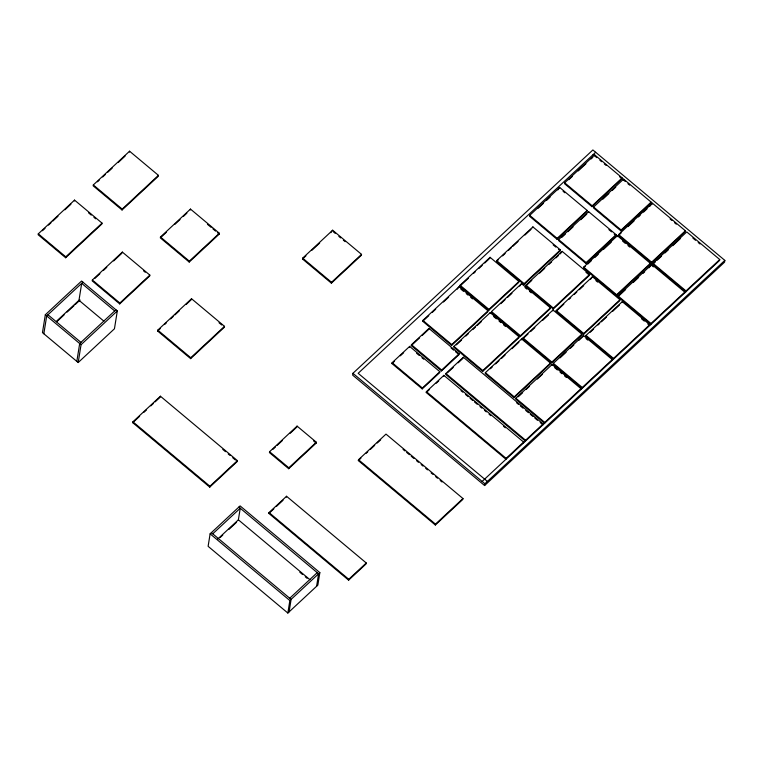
<?xml version="1.0" encoding="UTF-8"?>
<svg xmlns="http://www.w3.org/2000/svg" width="763" height="763" viewBox="0 0 763 763"><rect width="100%" height="100%" fill="white"/><g stroke="black" fill="none" stroke-linecap="round" stroke-linejoin="round"><path stroke-width="1.14" d="M38.293 233.84L38.15 234.737L65.647 257.741L101.889 224.007L102.032 223.111L74.536 200.106L38.293 233.84L65.79 256.845L65.647 257.741M45.322 314.776L42.461 332.62L78.207 362.53L114.45 328.786L117.311 310.951L81.565 281.042L45.322 314.776L81.059 344.685L78.207 362.53M43.834 333.765L46.696 315.93L82.938 282.186M74.392 201.003L74.536 200.106M93.324 184.942L93.181 185.829L122.051 209.987L158.294 176.253L158.437 175.356L129.567 151.208L93.324 184.942L122.194 209.1L122.051 209.987M78.837 301.194L81.689 283.35L114.679 310.961M76.834 361.376L79.686 343.531L115.928 309.797M92.361 280.011L92.218 280.898L119.705 303.903L149.701 275.987L149.844 275.1L122.357 252.086L92.361 280.011L119.848 303.016L119.705 303.903M129.424 152.095L129.567 151.208M122.214 252.982L122.357 252.086M160.478 237.007L160.335 237.894L189.205 262.052L219.2 234.136L219.343 233.24L190.473 209.081L160.478 237.007L189.348 261.156L189.205 262.052M132.772 422.702L132.915 421.805L160.411 396.216L237.398 460.633L237.255 461.52L209.758 487.118L132.772 422.702L139.648 416.302M157.636 331.028L157.779 330.131L191.523 298.724L224.513 326.335L224.37 327.222L190.626 358.629L157.636 331.028L160.23 328.615M160.411 396.216L160.268 397.103L155.108 401.901M190.33 209.978L190.473 209.081M191.523 298.724L191.379 299.621L186.191 304.447M190.626 358.629L190.769 357.742L224.513 326.335M209.758 487.118L209.901 486.222L237.398 460.633M210.121 533.833L208.118 546.318L287.851 613.042L317.847 585.116L319.85 572.631L240.107 505.907L210.121 533.833L289.854 600.548L287.851 613.042M217.76 539.012L238.38 519.822L240.24 508.225L212.743 533.814M269.577 451.706L269.434 452.593L288.681 468.701L316.178 443.103L316.321 442.216L297.074 426.107L269.577 451.706L288.824 467.805L288.681 468.701M302.529 259.029L302.663 258.132L332.658 230.216L361.528 254.365L361.385 255.262L331.39 283.178L302.529 259.029L305.953 255.834M268.891 513.451L269.034 512.555L286.535 496.274L366.269 562.989L366.126 563.876L348.624 580.166L268.891 513.451L273.888 508.797M296.931 427.003L297.074 426.107M286.392 497.161L286.535 496.274M332.658 230.216L330.808 232.696M331.39 283.178L331.533 282.291L361.528 254.365M289.101 611.878L291.104 599.384L211.37 532.669M316.597 586.28L318.591 573.795L238.857 507.071M352.916 373.317L352.63 375.1L484.6 485.535L724.564 262.176L724.85 260.393L592.88 149.958L352.916 373.317L484.886 483.752L484.6 485.535M358.352 460.594L358.496 459.707L385.992 434.109L462.969 498.535L462.836 499.422L435.339 525.02L358.352 460.594L360.928 458.201M348.624 580.166L348.767 579.279L366.269 562.989M391.991 363.589L392.134 362.692L409.626 346.412L439.869 371.715L439.726 372.602L422.235 388.892L391.991 363.589L394.49 361.261M409.483 347.299L409.626 346.412M411.295 345.62L411.438 344.723L428.93 328.433L459.173 353.746L459.03 354.633L441.539 370.923L411.295 345.62L419.621 337.856M422.74 321.29L422.883 320.403L459.135 286.669L487.996 310.818L487.853 311.714L451.61 345.448L422.74 321.29L428.787 315.672M428.93 328.433L428.787 329.33L422.12 335.529M422.235 388.892L422.378 388.005L439.869 371.715M523.618 442.082L506.127 458.363L505.983 459.259L426.25 392.535L426.393 391.648L443.885 375.358L523.618 442.082L523.475 442.969M441.539 370.923L441.682 370.026L459.173 353.746M443.742 376.254L443.885 375.358M459.135 286.669L457.266 289.167M445.859 373.527L445.716 374.423L525.449 441.138L525.593 440.241L543.094 423.961L463.36 357.237L445.859 373.527L525.593 440.241M459.927 286.135L460.07 285.238L490.065 257.322L518.935 281.48L518.792 282.367L488.797 310.293L459.927 286.135L468.501 278.161M451.61 345.448L451.753 344.561L487.996 310.818M453.937 346.383L453.804 347.279L482.664 371.438L518.916 337.704L519.059 336.807L490.189 312.649L453.937 346.383L482.807 370.541L482.664 371.438M435.339 525.02L435.482 524.124L462.969 498.535M463.217 358.133L463.36 357.237M489.922 258.218L490.065 257.322M496.522 261.528L496.656 260.631L532.908 226.897L560.395 249.902L560.252 250.798L524.009 284.532L496.522 261.528L498.239 259.916M488.797 310.293L488.94 309.396L518.935 281.48M490.046 313.545L490.189 312.649M491.525 311.562L491.382 312.458L520.252 336.617L550.247 308.691L550.39 307.804L521.52 283.645L491.525 311.562L520.395 335.72L520.252 336.617M485.373 372.687L485.23 373.574L514.1 397.733L550.342 363.999L550.485 363.102L521.615 338.953L485.373 372.687L514.243 396.846L514.1 397.733M529.694 215.366L529.551 216.263L557.038 239.267L587.033 211.351L587.176 210.454L559.689 187.45L529.694 215.366L557.181 238.38L557.038 239.267M521.52 283.645L519.67 286.135M532.765 227.784L532.908 226.897M524.009 284.532L524.152 283.636L560.395 249.902M525.907 285.104L525.764 285.991L553.261 309.005L589.503 275.262L589.646 274.375L562.15 251.37L525.907 285.104L553.404 308.109L553.261 309.005M521.472 339.84L521.615 338.953M522.865 338.801L523.008 337.904L553.003 309.988L581.873 334.146L581.73 335.033L551.735 362.959L522.865 338.801L528.006 334.013M515.874 398.257L515.731 399.154L544.601 423.312L544.744 422.416L580.986 388.682L552.116 364.523L515.874 398.257L544.744 422.416M559.689 187.45L557.829 189.939M564.687 182.796L564.544 183.692L592.031 206.697L622.026 178.771L622.169 177.884L594.682 154.879L564.687 182.796L592.174 205.8L592.031 206.697M558.63 239.582L558.487 240.479L585.984 263.483L615.979 235.567L616.122 234.67L588.626 211.666L558.63 239.582L586.127 262.596L585.984 263.483M562.15 251.37L560.28 253.869M552.86 310.875L553.003 309.988M556.084 311.371L556.227 310.474L592.47 276.74L619.966 299.745L619.823 300.641L583.581 334.375L556.084 311.371L563.847 304.141M551.735 362.959L551.878 362.063L581.873 334.146M551.973 365.42L552.116 364.523M542.951 424.848L543.094 423.961M553.394 363.331L553.251 364.228L582.121 388.386L582.264 387.49L612.26 359.573L583.39 335.415L553.394 363.331L582.264 387.49M594.539 155.766L594.682 154.879M588.483 212.562L588.626 211.666M583.504 268.032L583.647 267.145L617.391 235.738L650.381 263.34L650.238 264.236L616.494 295.643L583.504 268.032L585.231 266.421M593.624 207.011L593.48 207.908L620.977 230.912L650.973 202.996L651.116 202.1L623.619 179.095L593.624 207.011L621.12 230.016L620.977 230.912M592.47 276.74L590.6 279.239M583.39 335.415L583.247 336.311L578.964 340.298M583.581 334.375L583.724 333.479L619.966 299.745M586.013 335.405L585.879 336.292L613.366 359.297L613.509 358.41L649.752 324.676L622.265 301.662L586.013 335.405L613.509 358.41M580.843 389.578L580.986 388.682M623.476 179.982L623.619 179.095M617.248 236.625L617.391 235.738M618.497 235.462L618.64 234.575L652.384 203.158L685.374 230.769L685.231 231.656L651.488 263.073L618.497 235.462L621.092 233.049M616.494 295.643L616.638 294.747L650.381 263.34M684.754 292.095L651.001 323.512L650.858 324.399L617.868 296.797L618.011 295.901L651.755 264.494L684.754 292.095L684.611 292.992M612.117 360.46L612.26 359.573M622.122 302.558L622.265 301.662M649.647 206.468L652.384 203.158M651.488 263.073L651.631 262.176L685.374 230.769M649.017 267.803L651.755 264.494M719.747 259.525L686.004 290.932L685.861 291.828L652.861 264.217L653.004 263.33L686.748 231.923L719.747 259.525L719.604 260.421L482.14 481.453M649.752 324.676L649.609 325.563L647.835 324.084M42.461 230.722L45.055 228.309M48.508 225.095L51.092 222.682M52.819 221.079L57.998 216.263M64.903 209.835L70.94 204.207M97.492 181.813L99.219 180.211M102.671 176.997L105.256 174.584M107.85 172.18L112.161 168.165M118.208 162.538L125.103 156.11M65.79 256.845L102.032 223.111M122.194 209.1L158.437 175.356M94.784 278.505L99.924 273.717M103.358 270.531L106.782 267.336M113.639 260.956L121.355 253.774M56.481 321.242L78.98 300.298L103.94 321.194M56.786 321.719L64.121 314.89M67.134 312.077L74.04 305.658M75.375 304.418L80.086 300.031M161.193 237.102L166.334 232.314M174.908 224.332L180.049 219.544M183.473 216.358L186.906 213.163M119.848 303.016L149.844 275.1M81.059 344.685L117.311 310.951M189.348 261.156L219.343 233.24M164.56 324.58L166.286 322.968M170.616 318.944L173.211 316.531M174.937 314.919L179.267 310.894M311.953 250.254L319.668 243.073M143.94 412.306L146.515 409.903M150.816 405.906L153.392 403.503M272.877 449.397L275.453 446.994M277.169 445.401L282.329 440.594M290.054 433.403L296.073 427.805M595.626 152.266L358.162 373.298L487.385 481.424M538.115 208.28L543.256 203.502M546.69 200.307L550.113 197.121M568.826 179.696L572.25 176.511M578.249 170.922L585.965 163.749M591.106 158.962L592.822 157.369M473.642 273.373L475.349 271.771M478.782 268.586L482.206 265.39M484.782 262.997L489.064 259.01M432.239 312.458L435.692 309.244M443.456 302.014L448.634 297.198M502.559 255.901L505.144 253.488M508.597 250.283L511.191 247.87M512.917 246.258L518.096 241.442M524.992 235.014L531.038 229.396M400.317 355.835L403.656 352.725M288.824 467.805L316.321 442.216M220.192 537.505L222.767 535.111M228.786 529.512L236.52 522.312M557.181 238.38L587.176 210.454M592.174 205.8L622.169 177.884M561.911 237.283L565.345 234.098M567.91 231.704L573.061 226.916M580.767 219.734L586.766 214.155M602.913 199.133L608.912 193.544M612.336 190.359L615.76 187.164M276.397 506.47L283.054 500.261M456.388 344.866L461.567 340.05M465.878 336.035L468.472 333.622M472.783 329.606L475.378 327.203M477.094 325.591L481.415 321.576M500.814 303.684L505.096 299.697M507.672 297.303L511.954 293.316M526.623 285.19L531.801 280.374M539.575 273.144L544.744 268.328M549.064 264.313L551.649 261.9M555.969 257.884L558.554 255.471M426.25 392.535L429.579 389.435M436.245 383.236L438.744 380.909M447.385 372.869L453.212 367.442M458.21 362.787L462.378 358.906M366.087 453.403L367.804 451.801M370.379 449.397L374.681 445.401M377.256 443.007L380.689 439.803M586.127 262.596L616.122 234.67M621.12 230.016L651.116 202.1M587.825 264.008L591.287 260.784M594.749 257.57L598.211 254.346M603.399 249.511L611.192 242.262M628.016 226.601L634.072 220.965M638.393 216.94L640.128 215.328M643.59 212.104L647.053 208.881M482.807 370.541L519.059 336.807M520.395 335.72L550.39 307.804M553.404 308.109L589.646 274.375M490.409 368.758L492.135 367.156M495.588 363.941L499.04 360.727M501.625 358.314L505.077 355.1M511.983 348.681L518.888 342.253M530.581 331.619L534.863 327.632M542.579 320.45L548.578 314.871M569.026 299.315L570.753 297.713M574.205 294.499L576.799 292.086M579.384 289.682L583.695 285.667M289.721 598.24L317.217 572.641M289.854 600.548L319.85 572.631M617.868 296.797L625.66 289.549M633.443 282.3L638.631 277.465M642.961 273.44L644.687 271.828M652.861 264.217L655.455 261.804M657.191 260.193L661.511 256.168M664.974 252.944L668.436 249.72M672.766 245.696L680.548 238.447M514.243 396.846L550.485 363.102M518.325 396.741L522.636 392.726M526.089 389.511L529.541 386.297M537.305 379.077L542.483 374.251M560.109 357.847L566.108 352.258M570.39 348.271L573.824 345.086M590.19 332.277L593.643 329.063M597.954 325.048L599.68 323.445M601.406 321.833L606.585 317.017M612.622 311.39L619.527 304.971M484.886 483.752L724.85 260.393M593.128 154.593L596.771 157.636M599.861 160.22L601.635 161.708M604.296 163.931L606.07 165.418M619.518 176.673L625.25 181.47M627.911 183.692L629.685 185.18M650.448 202.557L652.27 204.074M670.076 218.971L671.86 220.469M674.53 222.71L676.314 224.198M692.852 238.037L695.522 240.269M698.202 242.51L699.986 244.007M618.64 234.575L651.631 262.176M653.004 263.33L686.004 290.932M563.094 191.313L564.858 192.791M608.884 229.625L611.545 231.857M614.205 234.079L615.979 235.567M622.598 241.098L625.269 243.34M627.949 245.581L629.733 247.069M651.612 265.381L653.395 266.878M583.647 267.145L616.638 294.747M618.011 295.901L651.001 323.512M553.156 244.856L555.817 247.088M558.478 249.31L560.252 250.798M585.955 272.296L588.616 274.527M595.874 280.603L597.648 282.081M641.626 318.886L644.287 321.109M496.656 260.631L524.152 283.636M556.227 310.474L583.724 333.479M524.992 287.556L526.794 289.072M529.503 291.332L531.306 292.839M585.955 338.572L587.758 340.079M460.07 285.238L488.94 309.396M523.008 337.904L551.878 362.063M460.795 289.063L463.503 291.332M466.203 293.593L468.005 295.109M470.714 297.37L472.516 298.877M493.651 316.559L496.36 318.829M499.069 321.089L500.871 322.606M503.58 324.866L505.383 326.373M554.682 367.68L557.391 369.95M560.099 372.21L561.902 373.717M564.61 375.987L566.413 377.494M333.421 231.857L335.224 233.373M338.839 236.387L340.641 237.903M343.35 240.164L345.153 241.671M422.883 320.403L451.753 344.561M451.028 347.938L453.699 350.169M455.473 351.657L458.143 353.889M516.675 402.864L518.487 404.38M520.299 405.897L523.017 408.167M525.736 410.446L528.454 412.716M530.266 414.233L532.984 416.512M534.796 418.029L537.514 420.299M540.233 422.578L542.045 424.094M411.438 344.723L441.682 370.026M416.598 353.25L419.269 355.491M421.939 357.723L423.713 359.211M302.663 258.132L331.533 282.291M460.957 390.656L462.769 392.172M465.487 394.452L468.205 396.722M470.018 398.238L472.736 400.518M474.548 402.034L477.266 404.304M479.984 406.584L481.796 408.1M484.515 410.37L486.327 411.886M489.045 414.156L490.857 415.673M503.542 426.288L505.354 427.805M392.134 362.692L422.378 388.005M426.393 391.648L506.127 458.363M207.469 224.322L211.084 227.336M212.887 228.852L215.595 231.113M217.398 232.62L219.2 234.136M403.055 449.407L404.867 450.923M406.679 452.44L409.397 454.71M411.209 456.226L413.928 458.496M416.636 460.776L418.448 462.292M421.166 464.562L422.979 466.079M425.697 468.348L427.509 469.865M431.133 472.898L432.945 474.414M435.663 476.684L437.476 478.201M440.184 480.48L441.996 481.997M88.584 212.877L91.245 215.099M93.906 217.321L95.68 218.809M219.019 322.749L221.699 324.981M143.492 270.789L145.266 272.277M358.496 459.707L435.482 524.124M313.555 440.909L316.178 443.103M157.779 330.131L190.769 357.742M222.758 449.397L225.476 451.667M228.194 453.947L230.006 455.463M232.725 457.733L235.443 460.013M47.945 314.766L80.935 342.368M269.034 512.555L348.767 579.279M132.915 421.805L209.901 486.222M238.38 519.822L309.931 579.689M299.821 572.25L302.539 574.52M305.257 576.79L307.069 578.306"/></g></svg>
